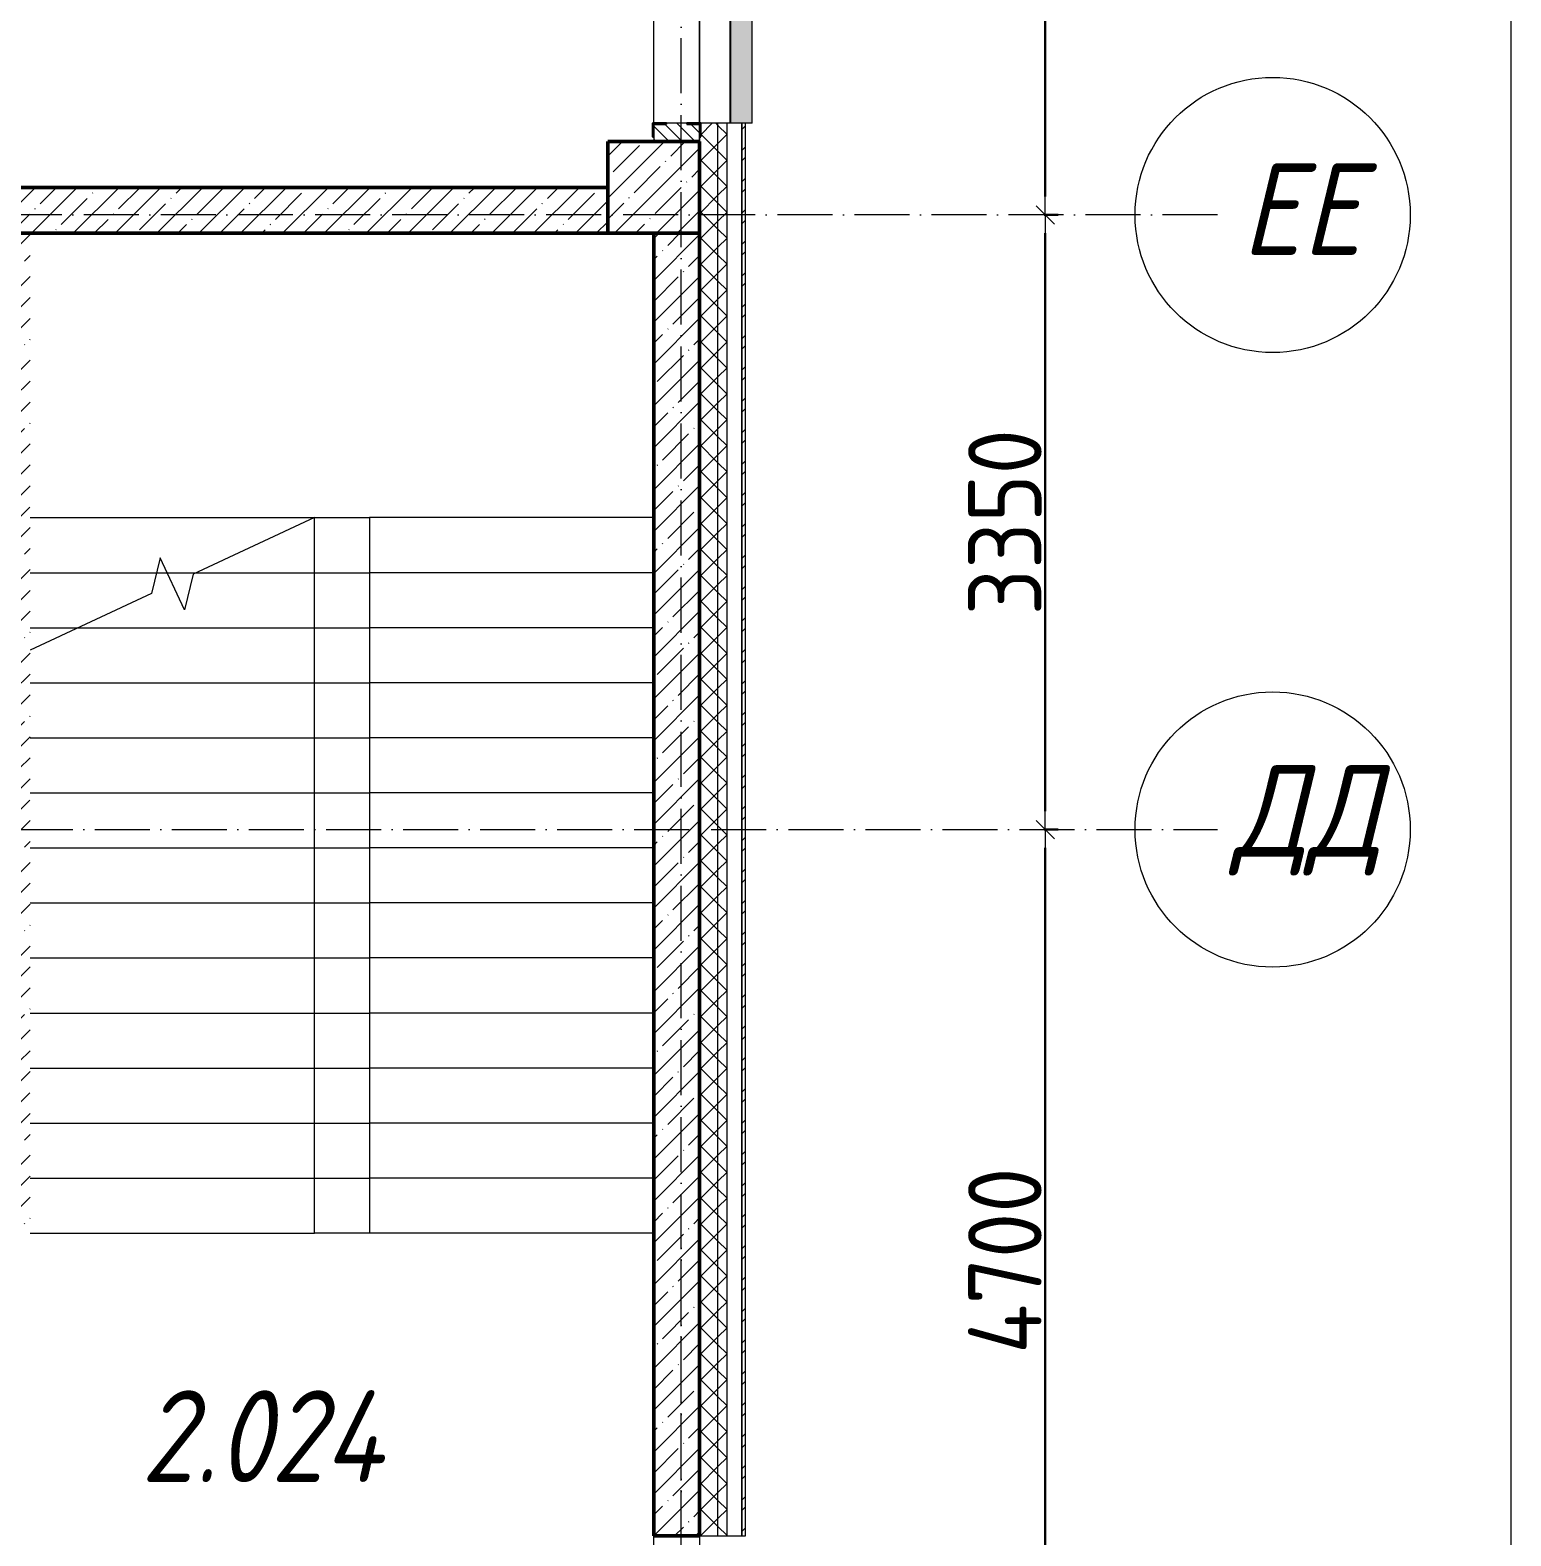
# Model space of a CAD drawing. Header units: millimetres. Extents: x -213536 to 1564669, y -45299 to 942238.
# Drawn here: x 82008 to 90082, y 507097 to 515304 of the extents above; entities that cross this region are included whole.
import ezdxf

# ---------------------------------------------------------------- set-up
doc = ezdxf.new("R2010")
doc.units = ezdxf.units.MM
doc.linetypes.add('50_200_ШТРИХ_1Т_ш5_п1_п1_', pattern=[700, 500, -100, 0, -100])
for name, color, linetype, lineweight in [('3.1) ЖБ окна 1.2 м', 102, 'Continuous', 30), ('A-____-____-DIMS', 7, 'Continuous', 9), ('A-FLOR-____-OTLN', 7, 'Continuous', 9), ('A-GENM-____-MCUT', 7, 'Continuous', 25), ('A-GENM-____-OTLN-1', 7, 'Continuous', 25), ('A-GLAZ-____-OTLN', 7, 'Continuous', 9), ('A-WALL-____-MCUT', 7, 'Continuous', 13), ('A-WALL-____-MCUT-1', 7, 'Continuous', 9), ('A-WALL-____-MCUT-2', 7, 'Continuous', 50), ('A-WALL-____-OTLN', 7, 'Continuous', 9), ('A-WALL-____-PATT-1', 7, 'Continuous', 9), ('A-WALL-FNSH-MCUT-1', 7, 'Continuous', 9), ('S-COLS-____-MCUT', 7, 'Continuous', 50), ('S-COLS-____-OTLN', 7, 'Continuous', 9), ('S-GRID-____-IDEN', 7, 'Continuous', 9), ('S-GRID-____-OTLN-1', 7, '50_200_ШТРИХ_1Т_ш5_п1_п1_', 9), ('S-STRS-____-MBND', 7, 'Continuous', 9), ('S-STRS-____-OTLN-1', 7, 'Continuous', 9), ('Марки помещений', 7, 'Continuous', 9)]:
    doc.layers.add(name, color=color, linetype=linetype, lineweight=lineweight)
doc.layers.add('A-GLAZ-____-OTLN-1', color=7, linetype='Continuous', lineweight=9, true_color=0xc0c0c0)
doc.styles.add('ISOCPEUR_I_2', font='isocpeui.ttf', dxfattribs={"width": 0.85, "height": 2.3})
doc.styles.add('ISOCPEUR_I_9', font='isocpeui.ttf', dxfattribs={"width": 0.9, "height": 250})
doc.styles.add('СПДС', font='isocpeur.ttf', dxfattribs={"width": 0.9})
doc.dimstyles.new('Размера А3', dxfattribs={"dimtxt": 200, "dimasz": 100, "dimexe": 70, "dimexo": 100, "dimgap": 20, "dimtad": 1, "dimdec": 0, "dimrnd": 10, "dimzin": 0, "dimdsep": 46, "dimtxsty": 'СПДС', "dimblk": 'ARROWHEAD_6', "dimcen": 1, "dimclrd": 256, "dimclre": 256, "dimclrt": 256, "dimazin": 0, "dimtfac": 1, "dimtdec": 0, "dimtmove": 2, "dimatfit": 3, "dimfxl": 1, "dimtolj": 1, "dimtzin": 0, "dimarcsym": 0})
pattern_1 = [(45, (-15591.66, 459015.94), (-70.71068, 70.71068), []), (135, (-15591.66, 459015.94), (-70.71068, -70.71068), [])]
pattern_2 = [(45, (-15591.66, 459015.94), (-114.04925, 114.04925), []), (45, (-15477.61, 459015.94), (-114.04925, 114.04925), [201.612, -40.322, 3.353, -36.97])]

# ---------------------------------------------------------------- blocks, each defined once
blk = doc.blocks.new('BSC_Колонна _Прямоугольная - 500х500-V111-АР1_План отверстий 2 этажа в осях 1-64_Ю-ЯЯ')
at = {"layer": 'S-COLS-____-OTLN'}
h = blk.add_hatch(dxfattribs=at)
h.set_pattern_fill('FP_124', color=256, style=0, pattern_type=2)
h.set_pattern_definition([(315, (-55431.04, 101000), (114.04925, 114.04925), []), (315, (-55431.04, 100885.95), (114.04925, 114.04925), [201.613, -40.323, 3.353, -36.97])])
h.paths.add_polyline_path([(-250, 250), (-250, -250), (250, -250), (250, 250)], flags=0)
at = {"layer": 'S-COLS-____-MCUT'}
for p, q in [((250, 250), (-250, 250)), ((-250, 250), (-250, -250)), ((250, -250), (250, 250)), ((-250, -250), (250, -250))]:
    blk.add_line(p, q, dxfattribs=at)
blk = doc.blocks.new('Фахверк_СКБ_Уголок - 250_2700_1-27501432-АР1_План отверстий 2 этажа в осях 1-64_Ю-ЯЯ')
at = {"layer": 'A-GENM-____-MCUT'}
for p, q in [((200, 181), (125, 181)), ((125, 181), (125, 106)), ((131, 106), (131, 175)), ((131, 175), (200, 175)), ((200, 175), (200, 181)), ((125, 106), (131, 106)), ((131, -6), (125, -6)), ((125, -6), (125, -81)), ((125, -81), (200, -81)), ((131, -75), (131, -6)), ((200, -75), (131, -75)), ((200, -81), (200, -75))]:
    blk.add_line(p, q, dxfattribs=at)
blk = doc.blocks.new('Отлив_СКБ - Отлив витража_120_НВФ-31884153-АР1_План отверстий 2 этажа в осях 1-64_Ю-ЯЯ')
at = {"layer": 'A-GLAZ-____-OTLN-1'}
for points in [[(0, 0), (0, -2), (13700, -2), (13700, 0), (4672.4, 0)], [(0, -83), (0, -120), (13700, -120), (13700, -2), (0, -2), (0, -63)]]:
    blk.add_hatch(color=256, dxfattribs=at).paths.add_polyline_path(points, flags=0)
at = {"layer": 'A-GLAZ-____-OTLN'}
for p, q in [((0, 0), (13700, 0)), ((13700, -2), (0, -2)), ((0, -120), (0, -83)), ((0, -120), (13700, -120))]:
    blk.add_line(p, q, dxfattribs=at)
blk = doc.blocks.new('Ось сетки - Круг_Ø6_00__ISO-2_5_0_9K_-25732049-АР1_План отверстий 2 этажа в осях 1-64_Ю-ЯЯ')
at = {"layer": 'S-GRID-____-IDEN'}
blk.add_circle((0, 0), 3, dxfattribs=at)
blk = doc.blocks.new('ARROWHEAD_6')
at = {"color": 0, "linetype": 'Continuous'}
for p, q in [((0, 0), (-1, 0)), ((-0.5, -0.5), (0.5, 0.5))]:
    blk.add_line(p, q, dxfattribs=at)
blk = doc.blocks.new('*D5543')
at = {"layer": 'A-____-____-DIMS', "lineweight": -2, "transparency": 16777216}
for p, q in [((87536.5, 510947), (87612.6, 510947)), ((87542.6, 506347), (87542.6, 510847)), ((87536.5, 506247), (87612.6, 506247))]:
    blk.add_line(p, q, dxfattribs=at)
at = {"layer": 'Defpoints', "color": 0, "lineweight": 30, "transparency": 16777216}
for p in [(87436.5, 510947), (87542.6, 510947), (87436.5, 506247)]:
    blk.add_point(p, dxfattribs=at)
at = {"layer": 'A-____-____-DIMS', "lineweight": -2, "transparency": 16777216, "xscale": 100, "yscale": 100, "zscale": 100}
for p, rotation in [((87542.6, 510947), 90), ((87542.6, 506247), 270)]:
    blk.add_blockref('ARROWHEAD_6', p, dxfattribs=dict(at, rotation=rotation))
at = {"layer": 'A-____-____-DIMS', "transparency": 16777216, "insert": (87322.6, 508597), "char_height": 400, "width": 2.564, "attachment_point": 5, "rotation": 90, "style": 'СПДС'}
blk.add_mtext('\\A1;4700', dxfattribs=at)
blk = doc.blocks.new('*D5544')
at = {"layer": 'A-____-____-DIMS', "lineweight": -2, "transparency": 16777216}
for p, q in [((87536.5, 514297), (87612.6, 514297)), ((87542.6, 511047), (87542.6, 514197)), ((87536.5, 510947), (87612.6, 510947))]:
    blk.add_line(p, q, dxfattribs=at)
at = {"layer": 'Defpoints', "color": 0, "lineweight": 30, "transparency": 16777216}
for p in [(87436.5, 514297), (87542.6, 514297), (87436.5, 510947)]:
    blk.add_point(p, dxfattribs=at)
at = {"layer": 'A-____-____-DIMS', "lineweight": -2, "transparency": 16777216, "xscale": 100, "yscale": 100, "zscale": 100}
for p, rotation in [((87542.6, 514297), 90), ((87542.6, 510947), 270)]:
    blk.add_blockref('ARROWHEAD_6', p, dxfattribs=dict(at, rotation=rotation))
at = {"layer": 'A-____-____-DIMS', "transparency": 16777216, "insert": (87322.6, 512622), "char_height": 400, "width": 2.488, "attachment_point": 5, "rotation": 90, "style": 'СПДС'}
blk.add_mtext('\\A1;3350', dxfattribs=at)
blk = doc.blocks.new('*D5545')
at = {"layer": 'A-____-____-DIMS', "lineweight": -2, "transparency": 16777216}
for p, q in [((87536.5, 520397), (87612.6, 520397)), ((87542.6, 514397), (87542.6, 520297)), ((87536.5, 514297), (87612.6, 514297))]:
    blk.add_line(p, q, dxfattribs=at)
at = {"layer": 'Defpoints', "color": 0, "lineweight": 30, "transparency": 16777216}
for p in [(87436.5, 520397), (87542.6, 520397), (87436.5, 514297)]:
    blk.add_point(p, dxfattribs=at)
at = {"layer": 'A-____-____-DIMS', "lineweight": -2, "transparency": 16777216, "xscale": 100, "yscale": 100, "zscale": 100}
for p, rotation in [((87542.6, 520397), 90), ((87542.6, 514297), 270)]:
    blk.add_blockref('ARROWHEAD_6', p, dxfattribs=dict(at, rotation=rotation))
at = {"layer": 'A-____-____-DIMS', "transparency": 16777216, "insert": (87322.6, 517347), "char_height": 400, "width": 2.3, "attachment_point": 5, "rotation": 90, "style": 'СПДС'}
blk.add_mtext('\\A1;6100', dxfattribs=at)
blk = doc.blocks.new('2этаж')
at = {"layer": 'S-GRID-____-OTLN-1', "color": 251, "ltscale": 0.6, "true_color": 0x636466}
for p, q in [((85558.3, 498997), (85558.3, 549908.8)), ((88482.7, 514297), (-20260.4, 514297)), ((53374.4, 510947), (88482.7, 510947)), ((85558.3, 454533.3), (85558.3, 508896.9))]:
    blk.add_line(p, q, dxfattribs=at)
at = {"layer": 'S-GRID-____-IDEN', "xscale": 250, "yscale": 250, "zscale": 99.99999999999993}
for p, rotation in [((88782.7, 514297), 89.9999999999998), ((88782.7, 510947), 269.9999999999995)]:
    blk.add_blockref('Ось сетки - Круг_Ø6_00__ISO-2_5_0_9K_-25732049-АР1_План отверстий 2 этажа в осях 1-64_Ю-ЯЯ', p, dxfattribs=dict(at, rotation=rotation))
at = {"layer": 'S-GRID-____-IDEN', "char_height": 500, "attachment_point": 1, "style": 'ISOCPEUR_I_9'}
for s, insert, width in [('ЕЕ', (88611.1, 514578.9), 404.05), ('ДД', (88564.1, 511299.4), 505.063)]:
    blk.add_mtext(s, dxfattribs=dict(at, insert=insert, width=width))
at = {"layer": 'A-____-____-DIMS'}
for base, p1, p2, picture, middle in [((87542.6, 520397), (87436.5, 514297), (87436.5, 520397), '*D5545', (87322.6, 517347)), ((87542.6, 514297), (87436.5, 510947), (87436.5, 514297), '*D5544', (87322.6, 512622)), ((87542.6, 510947), (87436.5, 506247), (87436.5, 510947), '*D5543', (87322.6, 508597))]:
    dim = blk.add_linear_dim(base=base, p1=p1, p2=p2, angle=90, dimstyle='Размера А3', override={"dimtxt": 400}, dxfattribs=at)
    dim.commit()
    dim.dimension.update_dxf_attribs({"geometry": picture, "text_midpoint": middle})

msp = doc.modelspace()

# ---------------------------------------------------------------- hatches: boundary and pattern name
at = {"layer": 'A-WALL-____-PATT-1'}
h = msp.add_hatch(dxfattribs=at)
h.set_pattern_fill('FP_1', color=256, style=0, pattern_type=2)
h.set_pattern_definition(pattern_1)
h.paths.add_polyline_path([(85808.3, 505832), (85808.3, 506097), (85758.3, 506097), (85758.3, 505832)], flags=0)
h.paths.add_polyline_path([(85758.3, 507097), (85808.3, 507097), (85808.3, 514797), (85758.3, 514797), (85758.3, 509782.9)], flags=0)
h.paths.add_polyline_path([(85758.3, 528497), (85808.3, 528497), (85808.3, 529747), (85758.3, 529747), (85758.3, 529155.8)], flags=0)
h.paths.add_polyline_path([(85758.3, 531547), (85808.3, 531547), (85808.3, 532747), (85758.3, 532747), (85758.3, 532384.7)], flags=0)
h.paths.add_polyline_path([(85808.3, 534547), (85808.3, 535747), (85758.3, 535747), (85758.3, 534547)], flags=0)
h.paths.add_polyline_path([(85808.3, 537547), (85808.3, 538747), (85758.3, 538747), (85758.3, 537547)], flags=0)
h.paths.add_polyline_path([(85808.3, 540547), (85808.3, 544797), (85758.3, 544797), (85758.3, 540547)], flags=0)
h = msp.add_hatch(dxfattribs=at)
h.set_pattern_fill('FP_1', color=256, style=0, pattern_type=2)
h.set_pattern_definition(pattern_1)
h.paths.add_polyline_path([(85658.3, 505832), (85758.3, 505832), (85758.3, 506097), (85658.3, 506097)], flags=0)
h.paths.add_polyline_path([(85758.3, 507097), (85758.3, 514797), (85664.3, 514797), (85664.3, 514722), (85658.3, 514722), (85658.3, 507097)], flags=0)
h.paths.add_polyline_path([(85758.3, 528497), (85758.3, 529747), (85664.3, 529747), (85664.3, 529672), (85658.3, 529672), (85658.3, 528572), (85664.3, 528572), (85664.3, 528497)], flags=0)
h.paths.add_polyline_path([(85664.3, 531547), (85758.3, 531547), (85758.3, 532747), (85658.3, 532747), (85658.3, 531622), (85664.3, 531622), (85664.3, 531553)], flags=0)
h.paths.add_polyline_path([(85664.3, 534547), (85758.3, 534547), (85758.3, 535747), (85664.3, 535747), (85664.3, 535672), (85658.3, 535672), (85658.3, 534622), (85664.3, 534622), (85664.3, 534553)], flags=0)
h.paths.add_polyline_path([(85664.3, 537547), (85758.3, 537547), (85758.3, 538747), (85664.3, 538747), (85664.3, 538672), (85658.3, 538672), (85658.3, 537622), (85664.3, 537622), (85664.3, 537553)], flags=0)
h.paths.add_polyline_path([(85758.3, 540547), (85758.3, 544697), (85658.3, 544697), (85658.3, 540547)], flags=0)
h = msp.add_hatch(dxfattribs=at)
h.set_pattern_fill('FP_6', color=256, style=0, pattern_type=2)
h.set_pattern_definition([(135, (-15591.663, 459015.94), (-35.35534, -35.35534), [])])
h.paths.add_polyline_path([(85658.3, 514697), (85658.3, 514791), (85589.3, 514791), (85589.3, 514797), (85477.3, 514797), (85477.3, 514791), (85408.3, 514791), (85408.3, 514697), (85589.3, 514697)], flags=0)
h = msp.add_hatch(dxfattribs=at)
h.set_pattern_fill('FP_3', color=256, style=0, pattern_type=2)
h.set_pattern_definition([(45, (-15591.66, 459015.94), (-85.53659, 85.53659), []), (45, (-15534.64, 459015.94), (-85.53659, 85.53659), [])])
h.paths.add_polyline_path([(85908.3, 505832), (85908.3, 506097), (85888.3, 506097), (85888.3, 505832)], flags=0)
h.paths.add_polyline_path([(85888.3, 507097), (85908.3, 507097), (85908.3, 514797), (85888.3, 514797), (85888.3, 509782.9)], flags=0)
h = msp.add_hatch(dxfattribs=at)
h.set_pattern_fill('FP_13', color=256, style=0, pattern_type=2)
h.set_pattern_definition(pattern_2)
h.paths.add_polyline_path([(85158.3, 514197), (85158.3, 514447), (81758.3, 514447), (81758.3, 514197), (83373.2, 514197)], flags=0)
h = msp.add_hatch(dxfattribs=at)
h.set_pattern_fill('FP_13', color=256, style=0, pattern_type=2)
h.set_pattern_definition(pattern_2)
h.paths.add_polyline_path([(82008.3, 508997), (82008.3, 514197), (81758.3, 514197), (81758.3, 508997)], flags=0)
h = msp.add_hatch(dxfattribs=at)
h.set_pattern_fill('FP_13', color=256, style=0, pattern_type=2)
h.set_pattern_definition(pattern_2)
h.paths.add_polyline_path([(85658.3, 507097), (85658.3, 514197), (85408.3, 514197), (85408.3, 507097)], flags=0)
h = msp.add_hatch(dxfattribs=at)
h.set_pattern_fill('FP_13', color=256, style=0, pattern_type=2)
h.set_pattern_definition(pattern_2)
h.paths.add_polyline_path([(82008.3, 508747), (82008.3, 508997), (81258.3, 508997), (81258.3, 508747), (81508.3, 508747)], flags=0)

# ---------------------------------------------------------------- linework, layer by layer
at = {"color": 1, "lineweight": 0}
msp.add_lwpolyline([(-23154.5, 551818.7), (90081.5, 551818.7), (90081.5, 452990.7), (-23154.5, 452990.7)], close=True, dxfattribs=at)
at = {"layer": 'A-FLOR-____-OTLN'}
msp.add_line((85408.3, 508747), (83558.3, 508747), dxfattribs=at)
at = {"layer": 'A-WALL-____-MCUT'}
for p, q in [((85589.3, 514797), (85477.3, 514797)), ((85888.3, 514797), (85664.3, 514797)), ((85888.3, 507097), (85888.3, 514797)), ((85408.3, 514722), (85408.3, 514697)), ((85658.3, 507097), (85888.3, 507097))]:
    msp.add_line(p, q, dxfattribs=at)
at = {"layer": 'A-WALL-____-MCUT-1'}
for p, q in [((85758.3, 507097), (85758.3, 514797)), ((85808.3, 507097), (85808.3, 514797)), ((85658.3, 514697), (85658.3, 514722)), ((85658.3, 514722), (85658.3, 514697))]:
    msp.add_line(p, q, dxfattribs=at)
at = {"layer": 'A-WALL-____-MCUT-2'}
for p, q in [((85158.3, 514447), (81758.3, 514447)), ((81758.3, 514197), (85158.3, 514197)), ((85408.3, 514197), (85408.3, 507097)), ((85658.3, 514197), (85658.3, 507097)), ((85658.3, 507097), (85658.3, 514197)), ((85408.3, 507097), (85658.3, 507097))]:
    msp.add_line(p, q, dxfattribs=at)
at = {"layer": 'A-WALL-____-OTLN'}
for p, q in [((85408.3, 514797), (85408.3, 520147)), ((85658.3, 514797), (85658.3, 520147)), ((85658.3, 520147), (85658.3, 514797)), ((85408.3, 506097), (85408.3, 507097)), ((85658.3, 507097), (85658.3, 506097))]:
    msp.add_line(p, q, dxfattribs=at)
at = {"layer": 'A-WALL-FNSH-MCUT-1'}
for p, q in [((85908.3, 514797), (85888.3, 514797)), ((85888.3, 514797), (85888.3, 507097)), ((85908.3, 507097), (85908.3, 514797)), ((85888.3, 507097), (85908.3, 507097))]:
    msp.add_line(p, q, dxfattribs=at)
at = {"layer": 'S-STRS-____-MBND'}
for p, q in [((83558.3, 512647), (82896.6, 512338.4)), ((82717.3, 512427.2), (82670, 512232.8)), ((82849.4, 512144), (82717.3, 512427.2)), ((82896.6, 512338.4), (82849.4, 512144)), ((82670, 512232.8), (82008.3, 511924.2))]:
    msp.add_line(p, q, dxfattribs=at)
at = {"layer": 'S-STRS-____-OTLN-1'}
for p, q in [((82008.3, 512647), (83858.3, 512647)), ((82008.3, 512647), (83858.3, 512647)), ((83558.3, 512347), (83558.3, 512647)), ((85408.3, 512647), (83858.3, 512647)), ((83858.3, 512647), (83858.3, 512347)), ((85408.3, 512647), (83858.3, 512647)), ((82008.3, 512347), (82697.8, 512347)), ((82008.3, 512347), (82697.8, 512347)), ((82697.8, 512347), (82754.7, 512347)), ((82697.8, 512347), (82754.7, 512347)), ((82754.7, 512347), (82915, 512347)), ((82754.7, 512347), (82915, 512347)), ((82915, 512347), (83558.3, 512347)), ((82915, 512347), (83558.3, 512347)), ((83558.3, 512047), (83558.3, 512347)), ((83558.3, 512347), (83858.3, 512347)), ((83558.3, 512347), (83858.3, 512347)), ((83858.3, 512347), (83858.3, 512047)), ((85408.3, 512347), (83858.3, 512347)), ((85408.3, 512347), (83858.3, 512347)), ((82008.3, 512047), (82271.6, 512047)), ((82008.3, 512047), (82271.6, 512047)), ((82271.6, 512047), (83558.3, 512047)), ((82271.6, 512047), (83558.3, 512047)), ((83558.3, 511747), (83558.3, 512047)), ((83558.3, 512047), (83858.3, 512047)), ((83558.3, 512047), (83858.3, 512047)), ((83858.3, 512047), (83858.3, 511747)), ((85408.3, 512047), (83858.3, 512047)), ((85408.3, 512047), (83858.3, 512047)), ((82008.3, 511747), (83558.3, 511747)), ((82008.3, 511747), (83558.3, 511747)), ((83558.3, 511447), (83558.3, 511747)), ((83558.3, 511747), (83858.3, 511747)), ((83558.3, 511747), (83858.3, 511747)), ((83858.3, 511747), (83858.3, 511447)), ((85408.3, 511747), (83858.3, 511747)), ((85408.3, 511747), (83858.3, 511747)), ((82008.3, 511447), (83558.3, 511447)), ((82008.3, 511447), (83558.3, 511447)), ((83558.3, 511147), (83558.3, 511447)), ((83558.3, 511447), (83858.3, 511447)), ((83558.3, 511447), (83858.3, 511447)), ((83858.3, 511447), (83858.3, 511147)), ((85408.3, 511447), (83858.3, 511447)), ((85408.3, 511447), (83858.3, 511447)), ((82008.3, 511147), (83558.3, 511147)), ((82008.3, 511147), (83558.3, 511147)), ((83558.3, 510847), (83558.3, 511147)), ((83558.3, 511147), (83858.3, 511147)), ((83558.3, 511147), (83858.3, 511147)), ((83858.3, 511147), (83858.3, 510847)), ((85408.3, 511147), (83858.3, 511147)), ((85408.3, 511147), (83858.3, 511147)), ((82008.3, 510847), (83558.3, 510847)), ((82008.3, 510847), (83558.3, 510847)), ((83558.3, 510547), (83558.3, 510847)), ((83558.3, 510847), (83858.3, 510847)), ((83558.3, 510847), (83858.3, 510847)), ((83858.3, 510847), (83858.3, 510547)), ((85408.3, 510847), (83858.3, 510847)), ((85408.3, 510847), (83858.3, 510847)), ((82008.3, 510547), (83558.3, 510547)), ((82008.3, 510547), (83558.3, 510547)), ((83558.3, 510247), (83558.3, 510547)), ((83558.3, 510547), (83858.3, 510547)), ((83558.3, 510547), (83858.3, 510547)), ((83858.3, 510547), (83858.3, 510247)), ((85408.3, 510547), (83858.3, 510547)), ((85408.3, 510547), (83858.3, 510547)), ((82008.3, 510247), (83558.3, 510247)), ((82008.3, 510247), (83558.3, 510247)), ((83558.3, 509947), (83558.3, 510247)), ((83558.3, 510247), (83858.3, 510247)), ((83558.3, 510247), (83858.3, 510247)), ((83858.3, 510247), (83858.3, 509947)), ((85408.3, 510247), (83858.3, 510247)), ((85408.3, 510247), (83858.3, 510247)), ((82008.3, 509947), (83558.3, 509947)), ((82008.3, 509947), (83558.3, 509947)), ((83558.3, 509647), (83558.3, 509947)), ((83558.3, 509947), (83858.3, 509947)), ((83558.3, 509947), (83858.3, 509947)), ((83858.3, 509947), (83858.3, 509647)), ((85408.3, 509947), (83858.3, 509947)), ((85408.3, 509947), (83858.3, 509947)), ((82008.3, 509647), (83558.3, 509647)), ((82008.3, 509647), (83558.3, 509647)), ((83558.3, 509347), (83558.3, 509647)), ((83558.3, 509647), (83858.3, 509647)), ((83558.3, 509647), (83858.3, 509647)), ((83858.3, 509647), (83858.3, 509347)), ((85408.3, 509647), (83858.3, 509647)), ((85408.3, 509647), (83858.3, 509647)), ((82008.3, 509347), (83558.3, 509347)), ((82008.3, 509347), (83558.3, 509347)), ((83558.3, 509047), (83558.3, 509347)), ((83558.3, 509347), (83858.3, 509347)), ((83558.3, 509347), (83858.3, 509347)), ((83858.3, 509347), (83858.3, 509047)), ((85408.3, 509347), (83858.3, 509347)), ((85408.3, 509347), (83858.3, 509347)), ((82008.3, 509047), (83558.3, 509047)), ((82008.3, 509047), (83558.3, 509047)), ((83558.3, 508747), (83558.3, 509047)), ((83558.3, 509047), (83858.3, 509047)), ((83558.3, 509047), (83858.3, 509047)), ((83858.3, 509047), (83858.3, 508747)), ((85408.3, 509047), (83858.3, 509047)), ((85408.3, 509047), (83858.3, 509047)), ((82008.3, 508747), (83558.3, 508747)), ((82008.3, 508747), (83558.3, 508747)), ((85408.3, 508747), (83858.3, 508747))]:
    msp.add_line(p, q, dxfattribs=at)

# ---------------------------------------------------------------- block references
at = {"layer": '3.1) ЖБ окна 1.2 м'}
msp.add_blockref('2этаж', (0, 0), dxfattribs=at)
at = {"layer": 'A-GENM-____-OTLN-1', "rotation": 269.9999999999999}
msp.add_blockref('Фахверк_СКБ_Уголок - 250_2700_1-27501432-АР1_План отверстий 2 этажа в осях 1-64_Ю-ЯЯ', (85483.3, 514922), dxfattribs=at)
at = {"layer": 'A-GLAZ-____-OTLN', "rotation": 90}
msp.add_blockref('Отлив_СКБ - Отлив витража_120_НВФ-31884153-АР1_План отверстий 2 этажа в осях 1-64_Ю-ЯЯ', (85825.3, 514797), dxfattribs=at)
at = {"layer": 'S-COLS-____-OTLN', "rotation": 89.9999999999999}
msp.add_blockref('BSC_Колонна _Прямоугольная - 500х500-V111-АР1_План отверстий 2 этажа в осях 1-64_Ю-ЯЯ', (85408.3, 514447), dxfattribs=at)

# ---------------------------------------------------------------- texts
at = {"layer": 'Марки помещений', "insert": (82612.6, 507890.2), "char_height": 500, "width": 817.721, "attachment_point": 1, "style": 'ISOCPEUR_I_2'}
msp.add_mtext('2.024', dxfattribs=at)

doc.saveas('drawing.dxf')
